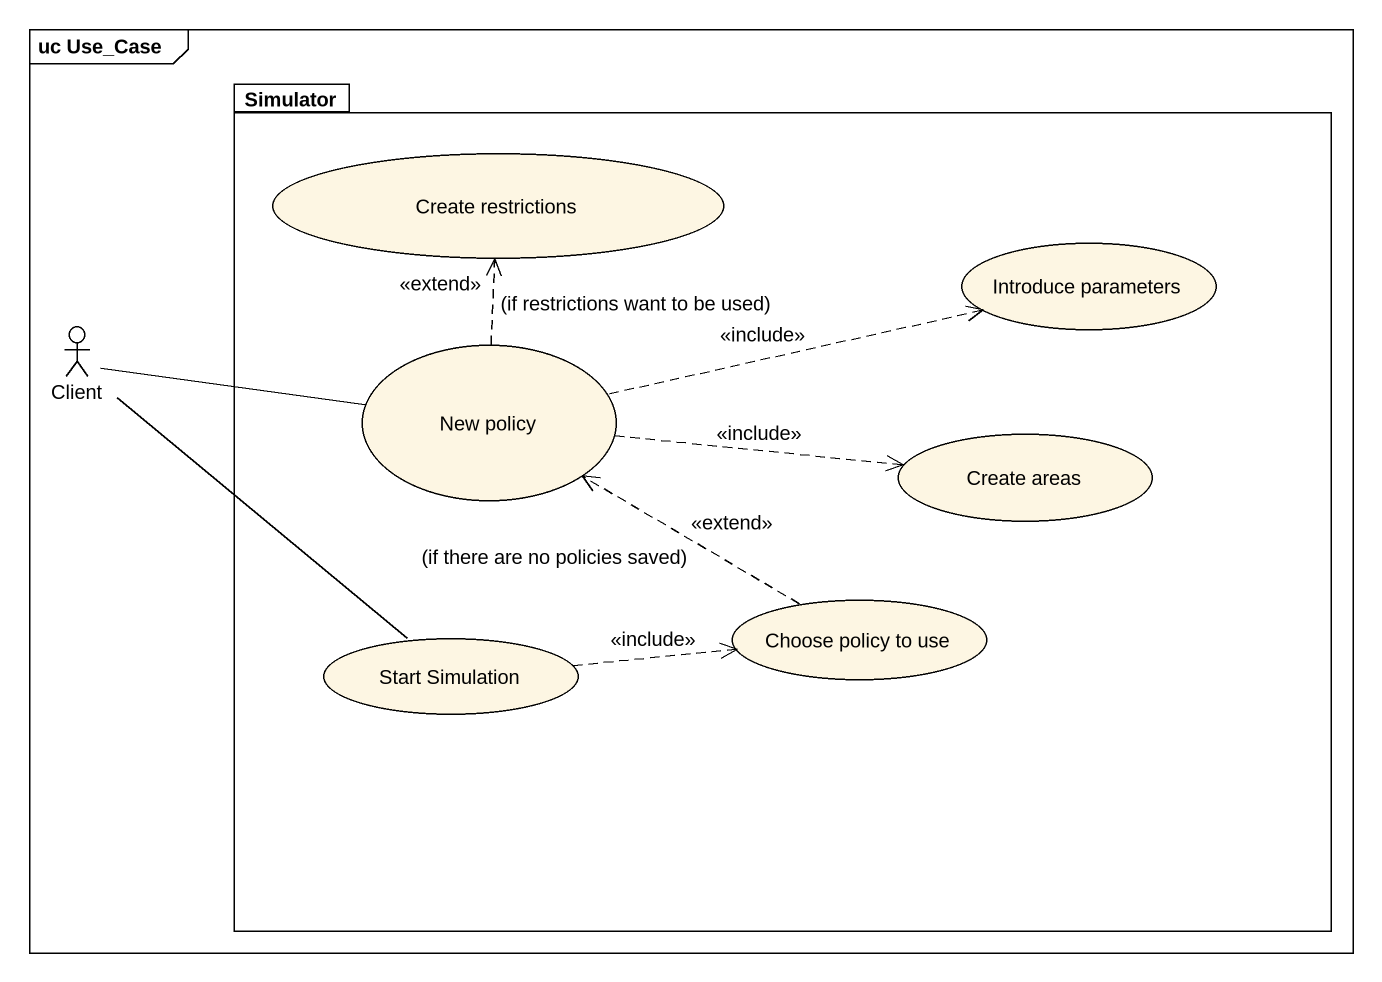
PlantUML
@startuml
mainframe uc Use_Case
package Simulator {
  usecase "Create restrictions" as Create_restrictions
  usecase "Introduce parameters" as Introduce_parameters
  usecase "New policy" as New_policy
  usecase "Create areas" as Create_areas
  usecase "Start Simulation" as Start_Simulation
  usecase "Choose policy to use" as Choose_policy_to_use
}
actor Client
Client -right- New_policy
Client -- Start_Simulation
New_policy .up.> Create_restrictions : <<extend>>\n(if restrictions want to be used)
New_policy .right.> Introduce_parameters : <<include>>
New_policy .right.> Create_areas : <<include>>
Start_Simulation .right.> Choose_policy_to_use : <<include>>
Choose_policy_to_use .left.> New_policy : <<extend>>\n(if there are no policies saved)
@enduml
